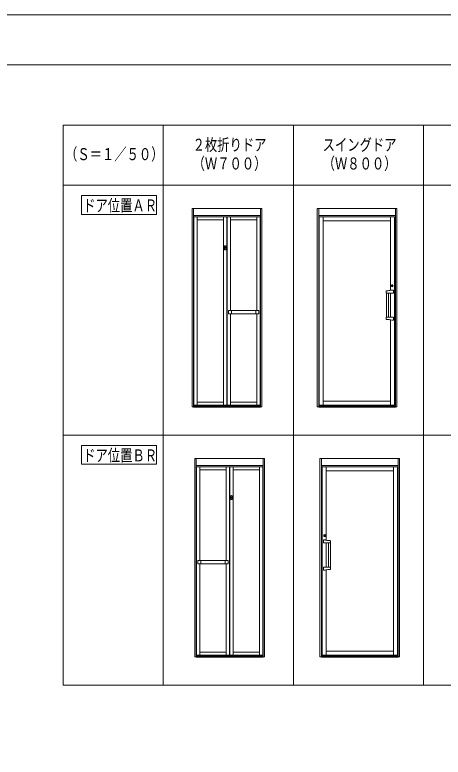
# Model space of a CAD drawing. Units: millimetres on the paper. Extents: x -305 to 305, y -152 to 152.
# Drawn here: x -59.2 to 26.4, y 0 to 148.5 of the extents above; entities that cross this region are included whole.
import ezdxf
from ezdxf.enums import TextEntityAlignment as Align

# ---------------------------------------------------------------- set-up
doc = ezdxf.new("R2010")
doc.units = ezdxf.units.MM
for name, color, linetype, lineweight in [('0-2_VIEW0002', 5, 'Continuous', 9), ('0-4_図面枠', 3, 'Continuous', 9), ('0-5_DEFPOINTS', 7, 'Continuous', 9)]:
    doc.layers.add(name, color=color, linetype=linetype, lineweight=lineweight)
doc.styles.add('ＭＳ ゴシック', font='')
doc.styles.get('ＭＳ ゴシック').set_extended_font_data('MS Gothic')

msp = doc.modelspace()

# ---------------------------------------------------------------- linework, layer by layer
at = {"layer": '0-2_VIEW0002', "color": 7}
for p, q in [((-49.498, 14.428), (-49.498, 126.428)), ((-29.498, 126.428), (-29.498, 14.428)), ((-3.498, 126.428), (-3.498, 14.428)), ((22.502, 126.428), (22.502, 14.428)), ((-49.498, 114.428), (78.502, 114.428)), ((-45.873, 108.594), (-45.873, 112.344)), ((-45.873, 112.344), (-30.873, 112.344)), ((-30.873, 108.594), (-30.873, 112.344)), ((-45.873, 108.594), (-30.873, 108.594)), ((15.373, 87.55), (15.322, 87.55)), ((-49.498, 64.428), (78.502, 64.428)), ((-45.873, 58.594), (-45.873, 62.344)), ((-45.873, 62.344), (-30.873, 62.344)), ((-30.873, 58.594), (-30.873, 62.344)), ((-45.873, 58.594), (-30.873, 58.594)), ((3.63, 37.55), (3.681, 37.55)), ((-49.498, 14.428), (78.502, 14.428))]:
    msp.add_line(p, q, dxfattribs=at)
at = {"layer": '0-2_VIEW0002'}
for p, q in [((-23.739, 109.773), (-9.799, 109.773)), ((-23.739, 109.773), (-23.739, 70.053)), ((-23.439, 109.773), (-23.439, 70.023)), ((-10.099, 109.773), (-10.099, 70.023)), ((-9.799, 109.773), (-9.799, 70.053)), ((1.261, 109.733), (1.561, 109.733)), ((1.261, 70.053), (1.261, 109.733)), ((1.561, 109.773), (16.901, 109.773)), ((1.561, 70.023), (1.561, 109.773)), ((16.901, 70.023), (16.901, 109.773)), ((16.901, 109.733), (17.201, 109.733)), ((17.201, 70.053), (17.201, 109.733)), ((-10.099, 108.373), (-23.439, 108.373)), ((-10.159, 108.113), (-23.379, 108.113)), ((-23.379, 108.113), (-23.379, 70.393)), ((-22.739, 108.113), (-22.739, 70.393)), ((-17.469, 107.513), (-22.739, 107.513)), ((-17.469, 108.113), (-17.469, 70.393)), ((-16.829, 108.113), (-16.829, 70.393)), ((-16.709, 108.113), (-16.709, 70.393)), ((-16.069, 108.113), (-16.069, 89.328)), ((-10.799, 107.513), (-16.069, 107.513)), ((-10.799, 108.113), (-10.799, 89.328)), ((-10.159, 108.113), (-10.159, 70.393)), ((1.561, 108.373), (16.901, 108.373)), ((16.741, 108.113), (1.661, 108.113)), ((1.661, 108.113), (1.661, 70.433)), ((2.461, 108.113), (2.461, 70.433)), ((2.461, 107.313), (15.941, 107.313)), ((15.941, 93.383), (15.941, 108.113)), ((16.741, 108.113), (16.741, 70.433)), ((16.175, 94.482), (16.175, 94.142)), ((16.308, 94.483), (16.308, 94.142)), ((15.071, 93.26), (15.071, 92.854)), ((15.077, 92.848), (16.505, 92.848)), ((15.091, 92.848), (15.091, 88.018)), ((15.301, 93.315), (15.363, 93.315)), ((15.511, 92.848), (15.511, 88.018)), ((15.941, 88.018), (15.941, 92.848)), ((16.211, 93.448), (16.176, 93.426)), ((16.211, 93.448), (16.471, 93.448)), ((16.511, 92.854), (16.511, 93.41)), ((-16.469, 89.328), (-16.469, 88.658)), ((-16.469, 89.328), (-15.849, 89.328)), ((-15.849, 89.328), (-15.849, 88.658)), ((-11.019, 89.326), (-15.849, 89.326)), ((-11.019, 89.328), (-11.019, 88.658)), ((-10.399, 89.328), (-11.019, 89.328)), ((-10.399, 89.328), (-10.399, 88.658)), ((-16.469, 88.658), (-15.849, 88.658)), ((-16.069, 88.658), (-16.069, 70.393)), ((-11.019, 88.66), (-15.849, 88.66)), ((-10.399, 88.658), (-11.019, 88.658)), ((-10.799, 88.658), (-10.799, 70.393)), ((15.071, 87.603), (15.071, 88.012)), ((15.077, 88.018), (16.506, 88.018)), ((16.511, 88.012), (16.511, 87.458)), ((15.941, 70.433), (15.941, 87.482)), ((16.211, 87.418), (16.176, 87.439)), ((16.211, 87.418), (16.471, 87.418)), ((-9.799, 70.053), (-23.739, 70.053)), ((-10.099, 70.193), (-23.439, 70.193)), ((-10.099, 70.023), (-23.439, 70.023)), ((-10.159, 70.393), (-23.379, 70.393)), ((-22.739, 70.993), (-17.469, 70.993)), ((-16.069, 70.993), (-10.799, 70.993)), ((17.201, 70.053), (1.261, 70.053)), ((16.901, 70.195), (1.561, 70.195)), ((16.901, 70.023), (1.561, 70.023)), ((16.741, 70.433), (1.661, 70.433)), ((15.941, 71.233), (2.461, 71.233)), ((-23.198, 59.773), (-23.198, 20.053)), ((-9.258, 59.773), (-23.198, 59.773)), ((-22.898, 59.773), (-22.898, 20.023)), ((-9.558, 59.773), (-9.558, 20.023)), ((-9.258, 59.773), (-9.258, 20.053)), ((2.102, 59.733), (1.802, 59.733)), ((1.802, 20.053), (1.802, 59.733)), ((17.442, 59.773), (2.102, 59.773)), ((2.102, 20.023), (2.102, 59.773)), ((17.442, 20.023), (17.442, 59.773)), ((17.742, 59.733), (17.442, 59.733)), ((17.742, 20.053), (17.742, 59.733)), ((-22.898, 58.373), (-9.558, 58.373)), ((-22.838, 58.113), (-9.618, 58.113)), ((-22.838, 58.113), (-22.838, 20.393)), ((-22.198, 58.113), (-22.198, 39.328)), ((-16.928, 58.113), (-16.928, 39.328)), ((-16.288, 58.113), (-16.288, 20.393)), ((-16.168, 58.113), (-16.168, 20.393)), ((-15.528, 58.113), (-15.528, 20.393)), ((-10.258, 58.113), (-10.258, 20.393)), ((-9.618, 58.113), (-9.618, 20.393)), ((17.442, 58.373), (2.102, 58.373)), ((2.262, 58.113), (17.342, 58.113)), ((2.262, 58.113), (2.262, 20.433)), ((3.062, 43.383), (3.062, 58.113)), ((16.542, 58.113), (16.542, 20.433)), ((17.342, 58.113), (17.342, 20.433)), ((-22.198, 57.513), (-16.928, 57.513)), ((-15.528, 57.513), (-10.258, 57.513)), ((16.542, 57.313), (3.062, 57.313)), ((2.492, 42.854), (2.492, 43.41)), ((2.792, 43.448), (2.532, 43.448)), ((2.696, 44.483), (2.696, 44.142)), ((2.792, 43.448), (2.827, 43.426)), ((2.828, 44.482), (2.828, 44.142)), ((3.702, 43.315), (3.64, 43.315)), ((3.932, 43.26), (3.932, 42.854)), ((3.926, 42.848), (2.498, 42.848)), ((3.062, 38.018), (3.062, 42.848)), ((3.492, 42.848), (3.492, 38.018)), ((3.912, 42.848), (3.912, 38.018)), ((-22.598, 39.328), (-22.598, 38.658)), ((-22.598, 39.328), (-21.978, 39.328)), ((-22.598, 38.658), (-21.978, 38.658)), ((-22.198, 38.658), (-22.198, 20.393)), ((-21.978, 39.328), (-21.978, 38.658)), ((-21.978, 39.326), (-17.148, 39.326)), ((-21.978, 38.66), (-17.148, 38.66)), ((-17.148, 39.328), (-17.148, 38.658)), ((-16.528, 39.328), (-17.148, 39.328)), ((-16.528, 38.658), (-17.148, 38.658)), ((-16.928, 38.658), (-16.928, 20.393)), ((-16.528, 39.328), (-16.528, 38.658)), ((2.492, 38.012), (2.492, 37.458)), ((3.926, 38.018), (2.497, 38.018)), ((2.792, 37.418), (2.532, 37.418)), ((2.792, 37.418), (2.827, 37.439)), ((3.062, 20.433), (3.062, 37.482)), ((3.932, 37.603), (3.932, 38.012)), ((-16.928, 20.993), (-22.198, 20.993)), ((-10.258, 20.993), (-15.528, 20.993)), ((3.062, 21.233), (16.542, 21.233)), ((-23.198, 20.053), (-9.258, 20.053)), ((-22.898, 20.193), (-9.558, 20.193)), ((-22.898, 20.023), (-9.558, 20.023)), ((-22.838, 20.393), (-9.618, 20.393)), ((1.802, 20.053), (17.742, 20.053)), ((2.102, 20.195), (17.442, 20.195)), ((2.102, 20.023), (17.442, 20.023)), ((2.262, 20.433), (17.342, 20.433))]:
    msp.add_line(p, q, dxfattribs=at)
at = {"layer": '0-2_VIEW0002', "color": 7}
msp.add_lwpolyline([(-49.498, 126.428), (78.502, 126.428), (78.502, 14.428)], dxfattribs=at)
at = {"layer": '0-2_VIEW0002'}
for points in [[(16.511, 93.407), (16.5, 93.436), (16.471, 93.448)], [(16.511, 87.458), (16.5, 87.429), (16.471, 87.418)], [(2.492, 43.407), (2.503, 43.436), (2.532, 43.448)], [(2.492, 37.458), (2.503, 37.429), (2.532, 37.418)]]:
    msp.add_lwpolyline(points, dxfattribs=at)
for centre in [(16.241, 94.313), (2.762, 44.313)]:
    msp.add_circle(centre, 0.2, dxfattribs=at)
at = {"layer": '0-2_VIEW0002', "color": 7}
for centre, radius, start, end in [((-10.064, 101.913), 7.225, 177.27485, 182.72515), ((-17.23, 102.254), 0.05, 102.35831, 177.27485), ((-17.23, 101.572), 0.05, 182.72515, 257.64169), ((-17.149, 101.718), 0.165, 38.75586, 141.18272), ((-17.148, 102.107), 0.165, 218.57935, 321.02616), ((-17.149, 101.881), 0.433, 77.64169, 102.35831), ((-17.149, 101.946), 0.433, 257.64169, 282.35831), ((-17.067, 102.254), 0.05, 2.72515, 77.64169), ((-17.067, 101.572), 0.05, 282.35831, 357.27485), ((-24.234, 101.913), 7.225, 357.27485, 2.72515), ((-8.763, 51.913), 7.225, 177.27485, 182.72515), ((-15.93, 52.254), 0.05, 102.35831, 177.27485), ((-15.849, 52.107), 0.165, 218.97384, 321.42065), ((-15.848, 51.881), 0.433, 77.64169, 102.35831), ((-15.767, 52.254), 0.05, 2.72515, 77.64169), ((-22.933, 51.913), 7.225, 357.27485, 2.72515), ((-15.93, 51.572), 0.05, 182.72515, 257.64169), ((-15.848, 51.718), 0.165, 38.81728, 141.24414), ((-15.848, 51.946), 0.433, 257.64169, 282.35831), ((-15.767, 51.572), 0.05, 282.35831, 357.27485)]:
    msp.add_arc(centre, radius, start, end, dxfattribs=at)
at = {"layer": '0-2_VIEW0002'}
for centre, radius, start, end in [((16.203, 94.248), 0.125, 228.11724, 263.90707), ((16.207, 94.37), 0.133, 97.16456, 130.81113), ((16.195, 94.482), 0.02, 105.31237, 179.86718), ((16.195, 94.143), 0.02, 180.13282, 254.68763), ((16.279, 94.377), 0.125, 48.11724, 83.90707), ((16.287, 94.482), 0.02, 0.13282, 74.68763), ((16.287, 94.143), 0.02, 285.31237, 359.86718), ((16.276, 94.255), 0.133, 277.16456, 310.81113), ((15.077, 92.854), 0.006, 180, 270), ((15.123, 93.255), 0.0516, 84.83075, 173.9881), ((15.296, 91.593), 1.721, 89.84156, 95.63134), ((15.369, 93.766), 0.452, 269.2202, 279.32645), ((14.784, 100.657), 7.366, 275.12992, 280.92522), ((16.505, 92.854), 0.006, 270, 0), ((15.077, 88.012), 0.006, 90, 180), ((16.505, 88.012), 0.006, 0, 90), ((15.123, 87.61), 0.0516, 186.0119, 275.16925), ((15.296, 89.272), 1.721, 264.36866, 270.85894), ((15.369, 87.099), 0.452, 80.67355, 89.51258), ((14.784, 80.208), 7.366, 79.07478, 84.87008), ((2.724, 44.377), 0.125, 96.09293, 131.88276), ((2.727, 44.255), 0.133, 229.18887, 262.83544), ((2.716, 44.482), 0.02, 105.31237, 179.86718), ((2.716, 44.143), 0.02, 180.13282, 254.68763), ((2.796, 44.37), 0.133, 49.18887, 82.83544), ((2.808, 44.482), 0.02, 0.13282, 74.68763), ((2.8, 44.248), 0.125, 276.09293, 311.88276), ((2.808, 44.143), 0.02, 285.31237, 359.86718), ((4.219, 50.657), 7.366, 259.07478, 264.87008), ((3.634, 43.766), 0.452, 260.67355, 270.7798), ((3.707, 41.593), 1.721, 84.36866, 90.15844), ((3.88, 43.255), 0.0516, 6.0119, 95.16925), ((2.498, 42.854), 0.006, 180, 270), ((3.926, 42.854), 0.006, 270, 0), ((2.498, 38.012), 0.006, 90, 180), ((4.219, 30.208), 7.366, 95.12992, 100.92522), ((3.634, 37.099), 0.452, 90.48742, 99.32645), ((3.707, 39.272), 1.721, 269.14106, 275.63134), ((3.88, 37.61), 0.0516, 264.83075, 353.9881), ((3.926, 38.012), 0.006, 0, 90)]:
    msp.add_arc(centre, radius, start, end, dxfattribs=at)
at = {"layer": '0-4_図面枠'}
msp.add_lwpolyline([(-291.017, -138.498), (108.983, -138.498), (108.983, 138.502), (-291.017, 138.502)], close=True, dxfattribs=at)
at = {"layer": '0-5_DEFPOINTS'}
msp.add_line((118.983, 148.502), (-301.017, 148.502), dxfattribs=at)

# ---------------------------------------------------------------- texts
at = {"layer": '0-2_VIEW0002', "color": 7, "style": 'ＭＳ ゴシック', "width": 0.75}
for s, p in [('２枚折りドア', (-23.642, 120.588)), ('スイングドア', (2.358, 120.588)), ('（Ｓ＝１／５０）', (-49.142, 118.715)), ('（Ｗ７００）', (-23.642, 116.842)), ('（Ｗ８００）', (2.358, 116.842)), ('ドア位置ＡＲ', (-45.516, 108.445)), ('ドア位置ＢＲ', (-45.516, 58.445))]:
    msp.add_text(s, height=2.405, dxfattribs=at).set_placement(p, align=Align.BOTTOM_LEFT)

doc.saveas('drawing.dxf')
